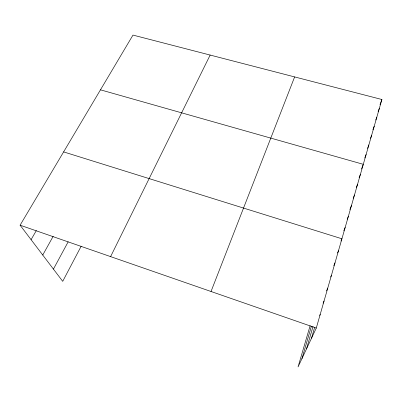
<?xml version="1.0" encoding="UTF-8"?>
<svg xmlns="http://www.w3.org/2000/svg" width="402" height="402" viewBox="0 0 402 402"><rect width="100%" height="100%" fill="white"/><g stroke="black" fill="none" stroke-linecap="round" stroke-linejoin="round"><path stroke-width="0.6" d="M310.138 325.66L298.053 366.915L316.294 328.047L381.9 99.505L132.977 35.085L20.1 225.195L62.712 281.34L81.149 246.27M311.505 338.243L314.575 327.62M306.49 348.931L313.022 326.434M301.952 358.604L311.409 326.178M380.006 104.676L381.9 99.505M378.096 111.756L379.393 108.244M375.764 120.037L376.835 117.153M372.915 129.751L374.227 126.228M370.493 138.363L371.574 135.474M367.539 148.428L368.865 144.906M364.795 157.981L366.106 154.519M361.504 169.011L363.066 164.91M359.097 177.764L360.423 174.322M356.363 187.432L357.494 184.523M211.025 291.495L294.631 76.918M353.172 198.342L354.504 194.935M349.866 209.583L351.454 205.558M347.182 219.306L348.343 216.402M343.795 230.864L345.162 227.477M340.986 241.059L341.916 238.783L63.616 151.901M337.554 252.979L338.499 250.692M333.796 265.732L335.007 262.863M330.695 277.033L331.434 275.31M326.524 290.917L327.776 288.038M323.062 303.254L324.037 301.068M319.716 315.485L320.208 314.399M110.6 256.622L210.156 55.059M53.431 269.109L68.164 241.823M42.748 255.034L53.154 236.341M31.085 239.672L36.321 230.572M100.475 89.827L363.292 164.323M20.1 225.195L316.294 328.047"/></g></svg>
